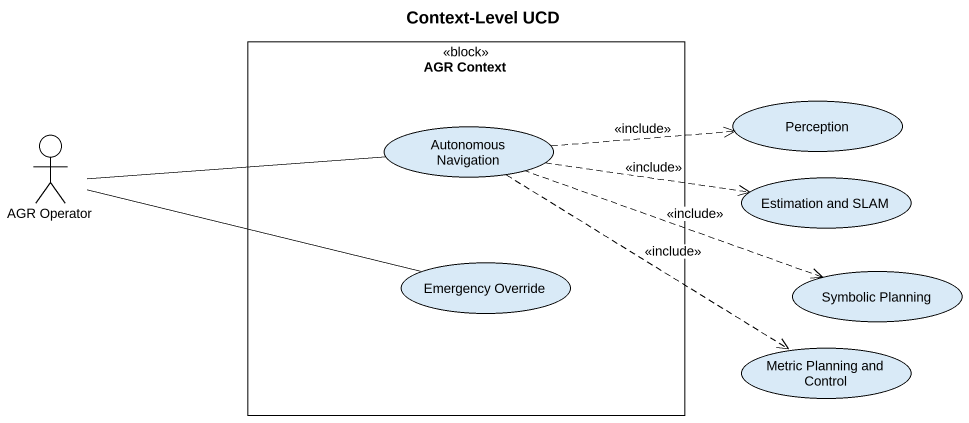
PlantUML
@startuml
title Context-Level UCD
rectangle "AGR Context" as AGR_Context <<block>> {
  usecase "Autonomous Navigation" as Autonomous_Navigation
  usecase "Emergency Override" as Emergency_Override
}
usecase Perception
actor "AGR Operator" as AGR_Operator
usecase "Estimation and SLAM" as Estimation_and_SLAM
usecase "Symbolic Planning" as Symbolic_Planning
usecase "Metric Planning and Control" as Metric_Planning_and_Control
AGR_Operator -right- Autonomous_Navigation
AGR_Operator -right- Emergency_Override
Autonomous_Navigation .right.> Perception : <<include>>
Autonomous_Navigation .right.> Estimation_and_SLAM : <<include>>
Autonomous_Navigation .right.> Symbolic_Planning : <<include>>
Autonomous_Navigation ..> Metric_Planning_and_Control : <<include>>
@enduml
